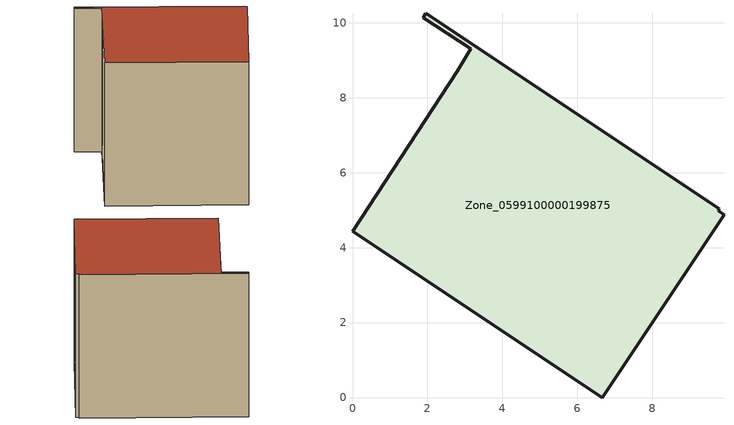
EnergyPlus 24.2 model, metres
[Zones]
Zone_0599100000199875
 floor ground (C_G): 1.96,10.25 9.79,5.04 9.76,4.98 9.91,4.88 6.66,0 0,4.44 2.79,8.7 3.15,9.31 1.89,10.14 z0
 wall outside (C_F): 1.89,10.14 3.15,9.31 2.79,8.7 0,4.44 6.66,0 9.91,4.88 9.76,4.98 9.79,5.04 1.96,10.25 1.89,10.14 z0:9.32
 roof outside (C_R): 9.79,5.04 1.96,10.25 1.89,10.14 3.15,9.31 2.79,8.7 0,4.44 6.66,0 9.91,4.88 9.76,4.98 z9.32
[BUILDING]
Pand.0599100000199875: North Axis=0; Terrain=City; Loads Convergence Tolerance Value=0.04; Temperature Convergence Tolerance Value=0.4; Solar Distribution=FullExterior; Maximum Number of Warmup Days=25; Minimum Number of Warmup Days=1
[Site:Location]
Rotterdam.The.Hague.AP_ZH_NLD Design_Conditions: Latitude=51.96; Longitude=4.45; Time Zone=1; Elevation=-4.5
[SITE:GROUNDTEMPERATURE:BUILDINGSURFACE]
18, 18, 18, 18, 18, 18, 18, 18, 18, 18, 18, 18
[MATERIAL] Thermal Absorptance=0.9; Solar Absorptance=0.7; Visible Absorptance=0.7
Name | Roughness | Thickness | Conductivity | Density | Specific Heat
G.TI.1946 | MediumSmooth | 0.15 | 1 | 540 | 1210
F.TI.1946 | Rough | 0.3 | 0.857143 | 1920 | 840
R.TI.1946 | MediumRough | 0.2 | 0.1 | 1500 | 1000
[CONSTRUCTION]
C_G: G.TI.1946
C_F: F.TI.1946
C_R: R.TI.1946
[ZONE]
Zone_0599100000199875: Type=1; Multiplier=1; Ceiling Height=Autocalculate; Volume=Autocalculate; Floor Area=autocalculate; Part of Total Floor Area=Yes
[ZONEINFILTRATION:DESIGNFLOWRATE]
Infil_Zone_0599100000199875: Zone or ZoneList or Space or SpaceList=Zone_0599100000199875; Schedule=AlwaysOn; Design Flow Rate Calculation Method=Flow/Area; Flow Rate per Floor Area=0.003; Constant Term Coefficient=1; Temperature Term Coefficient=0; Velocity Term Coefficient=0; Velocity Squared Term Coefficient=0
[HVACTEMPLATE:ZONE:IDEALLOADSAIRSYSTEM]
Zone_0599100000199875: Maximum Heating Supply Air Temperature=50; Minimum Cooling Supply Air Temperature=13; Maximum Heating Supply Air Humidity Ratio=0.0156; Minimum Cooling Supply Air Humidity Ratio=0.0077; Heating Limit=NoLimit; Cooling Limit=NoLimit; Dehumidification Control Type=ConstantSensibleHeatRatio; Cooling Sensible Heat Ratio=0.7; Dehumidification Setpoint=60; Humidification Control Type=None; Humidification Setpoint=30; Outdoor Air Method=None; Outdoor Air Flow Rate per Person=0.00944; Outdoor Air Flow Rate per Zone Floor Area=0; Outdoor Air Flow Rate per Zone=0; Demand Controlled Ventilation Type=None; Outdoor Air Economizer Type=NoEconomizer; Heat Recovery Type=None; Sensible Heat Recovery Effectiveness=0.7; Latent Heat Recovery Effectiveness=0.65
[ZONECONTROL:THERMOSTAT]
ThermostatControl_Zone_0599100000199875: Zone or ZoneList=Zone_0599100000199875; Control Type Schedule=DualSetpointControlType; Control 1=Thermostat_Zone_0599100000199875; Temperature Difference Between Cutout And Setpoint=0
[THERMOSTATSETPOINT:DUALSETPOINT]
Thermostat_Zone_0599100000199875: Heating Setpoint Temperature Schedule=HeatingSetpoint_Zone_0599100000199875; Cooling Setpoint Temperature Schedule=CoolingSetpoint_Zone_0599100000199875
[SCHEDULE:COMPACT]
HeatingSetpoint_Zone_0599100000199875: Through: 12/31, For: AllDays, Until: 24:00, 21
CoolingSetpoint_Zone_0599100000199875: Through: 12/31, For: AllDays, Until: 24:00, 24
DualSetpointControlType: Through: 12/31, For: AllDays, Until: 24:00, 4
AlwaysOn: Through: 12/31, For: AllDays, Until: 24:00, 1
